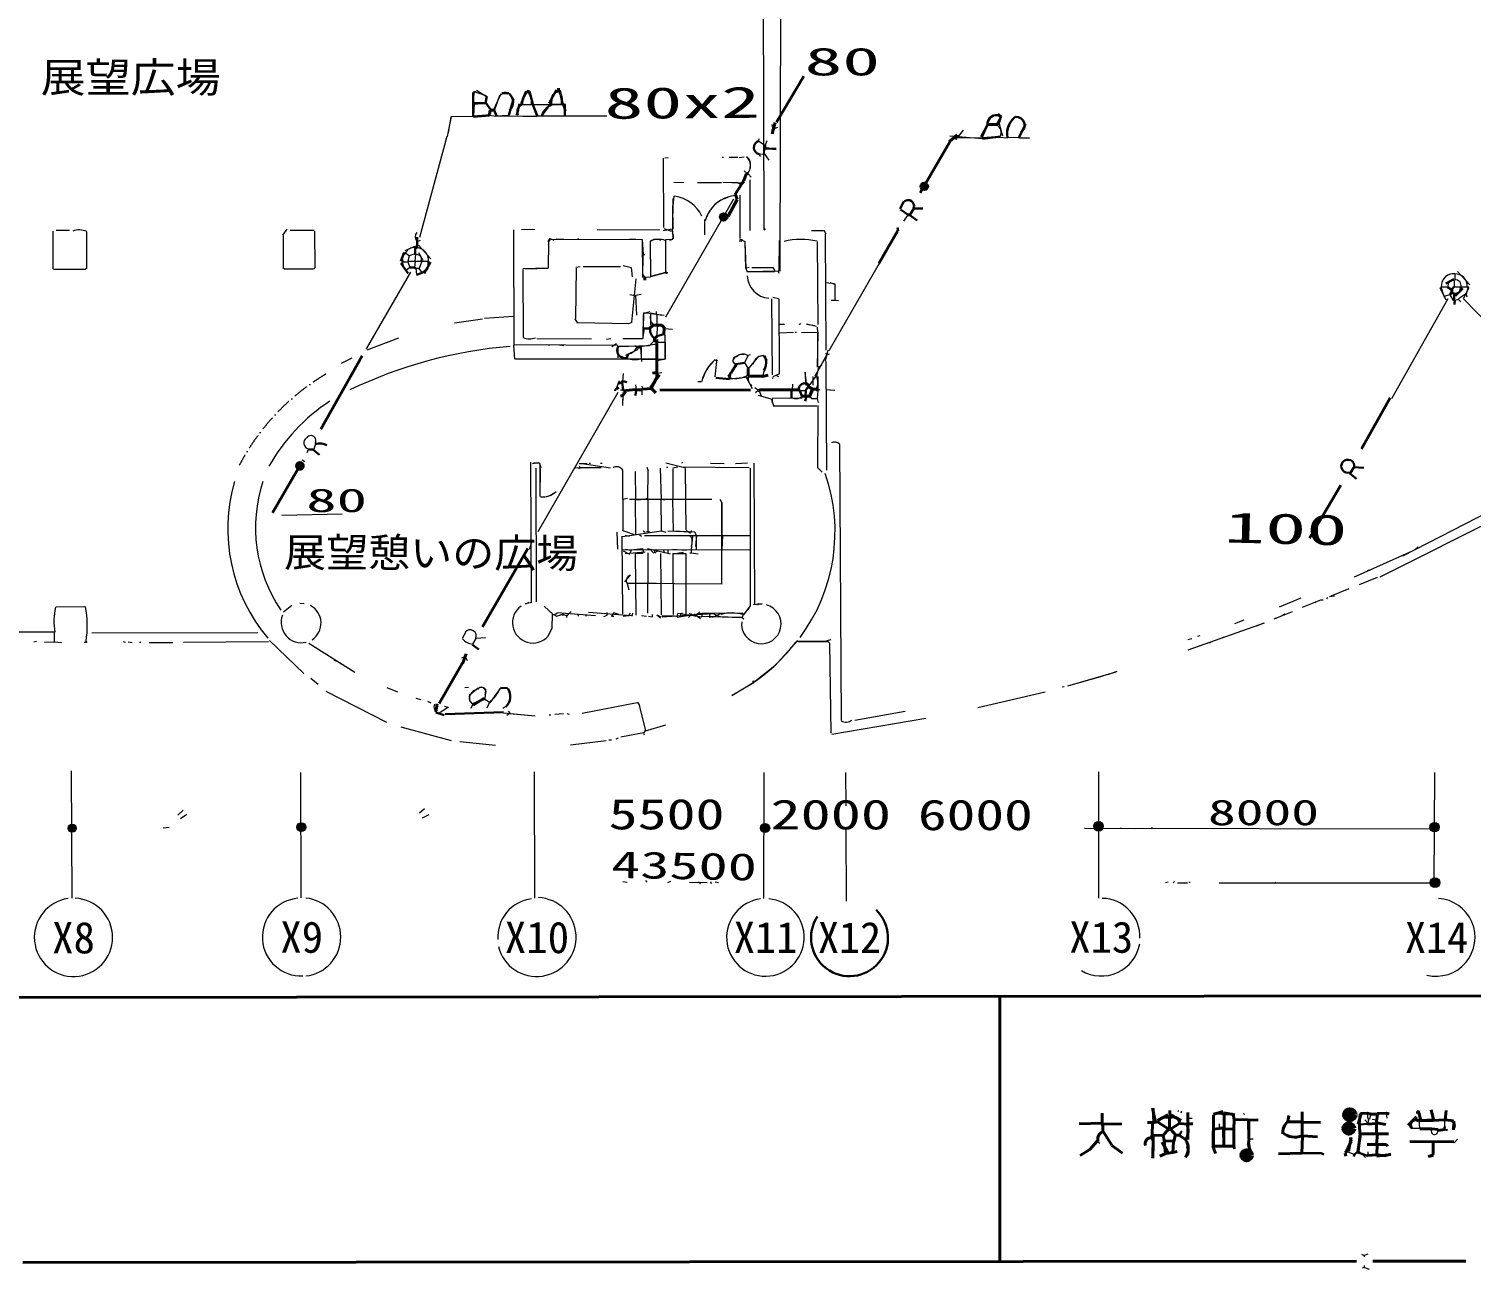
# Model space of a CAD drawing. Header units: millimetres. Extents: x -35814 to 127651, y -10134 to 104094.
# Drawn here: x 37519 to 71851, y -10106 to 19411 of the extents above; entities that cross this region are included whole.
import ezdxf
from ezdxf.enums import TextEntityAlignment as Align

# ---------------------------------------------------------------- set-up
doc = ezdxf.new("R2010")
doc.units = ezdxf.units.MM
doc.linetypes.add('CENTER', pattern=[549.948914, 358.484394, -95.73226, 0, -95.73226])
doc.linetypes.add('DASHED', pattern=[727.332686, 468.995115, -258.337571])
for name, color, linetype, lineweight in [('A_DASHED', 8, 'DASHED', 15), ('A_HATCH', 252, 'CONTINUOUS', 15), ('A_MED', 9, 'CONTINUOUS', 20), ('A_THIN', 8, 'CONTINUOUS', 15), ('AXIS', 1, 'CONTINUOUS', 15), ('AXIS_SYM', 1, 'CONTINUOUS', 20), ('AXIS_TEXT', 1, 'CONTINUOUS', 13), ('CHECK', 2, 'CONTINUOUS', 40), ('DIM', 3, 'CONTINUOUS', 15), ('DIM_TEXT', 3, 'CONTINUOUS', 13), ('FRAME', 8, 'CONTINUOUS', 80), ('FRAME_TEXT', 8, 'CONTINUOUS', 25), ('L_CENTER', 30, 'CENTER', 9), ('P_LEADER', 140, 'CONTINUOUS', 20), ('P_NOMARK', 6, 'CONTINUOUS', 35), ('P_R', 5, 'CONTINUOUS', 40), ('P_R_MARK', 5, 'CONTINUOUS', 25), ('P_SIZE', 140, 'CONTINUOUS', 13), ('SYM', 4, 'CONTINUOUS', 25), ('TEXT', 7, 'CONTINUOUS', 13), ('TEXT_SHAPE', 7, 'CONTINUOUS', 30)]:
    doc.layers.add(name, color=color, linetype=linetype, lineweight=lineweight)
doc.styles.add('JP', font='msgothic.ttc')

msp = doc.modelspace()

# ---------------------------------------------------------------- hatches: boundary and pattern name
at = {"layer": 'DIM'}
h = msp.add_hatch(color=7, dxfattribs=at)
h.dxf.hatch_style = 1
edge = h.paths.add_edge_path()
edge.add_arc((38550, 388), 97.3, 0, 360)
h = msp.add_hatch(color=7, dxfattribs=at)
h.dxf.hatch_style = 1
edge = h.paths.add_edge_path()
edge.add_arc((44005, 415), 104, 0, 360)
h = msp.add_hatch(color=7, dxfattribs=at)
h.dxf.hatch_style = 1
edge = h.paths.add_edge_path()
edge.add_arc((55044, 392), 109, 0, 360)
h = msp.add_hatch(color=7, dxfattribs=at)
h.dxf.hatch_style = 1
edge = h.paths.add_edge_path()
edge.add_arc((62981, 433), 113, 0, 360)
h = msp.add_hatch(color=7, dxfattribs=at)
h.dxf.hatch_style = 1
edge = h.paths.add_edge_path()
edge.add_arc((70980, 414), 110, 0, 360)
h = msp.add_hatch(color=7, dxfattribs=at)
h.dxf.hatch_style = 1
edge = h.paths.add_edge_path()
edge.add_arc((70989, -908), 117, 0, 360)
at = {"layer": 'FRAME'}
h = msp.add_hatch(color=7, dxfattribs=at)
h.dxf.hatch_style = 1
edge = h.paths.add_edge_path()
edge.add_arc((68965, -6430), 110, 0, 360)
h = msp.add_hatch(color=7, dxfattribs=at)
h.dxf.hatch_style = 1
edge = h.paths.add_edge_path()
edge.add_arc((68939, -6760), 103, 0, 360)
h = msp.add_hatch(color=7, dxfattribs=at)
h.dxf.hatch_style = 1
edge = h.paths.add_edge_path()
edge.add_arc((66507, -7395), 100, 0, 360)
at = {"layer": 'SYM'}
h = msp.add_hatch(color=7, dxfattribs=at)
h.dxf.hatch_style = 1
edge = h.paths.add_edge_path()
edge.add_arc((58834, 15661), 90, 0, 360)
h = msp.add_hatch(color=7, dxfattribs=at)
h.dxf.hatch_style = 1
edge = h.paths.add_edge_path()
edge.add_arc((54056, 14934), 90, 0, 360)
at = {"layer": 'TEXT_SHAPE'}
h = msp.add_hatch(color=7, dxfattribs=at)
h.dxf.hatch_style = 1
edge = h.paths.add_edge_path()
edge.add_arc((43970, 9011), 90, 0, 360)

# ---------------------------------------------------------------- linework, layer by layer
at = {"layer": 'A_DASHED', "lineweight": 15}
msp.add_line((69617, 6354), (66731, 5195), dxfattribs=at)
at = {"layer": 'A_HATCH', "lineweight": 15}
for p, q in [((52545, 8959), (52568, 8214)), ((52849, 8942), (52848, 8214)), ((51652, 8908), (51651, 8214)), ((51953, 8874), (51956, 8214)), ((52251, 8891), (52247, 8231)), ((51656, 8214), (51655, 7486)), ((51953, 8197), (51962, 7368)), ((52256, 8214), (52256, 7452)), ((52562, 8214), (52571, 7469)), ((52840, 8214), (52853, 7452)), ((51972, 5455), (51961, 6924)), ((52256, 5506), (52257, 6945)), ((53167, 5468), (53168, 6927))]:
    msp.add_line(p, q, dxfattribs=at)
at = {"layer": 'A_HATCH', "lineweight": 20}
for p, q in [((51631, 7334), (51646, 5489)), ((52579, 5467), (52565, 6923)), ((52865, 5475), (52858, 6928))]:
    msp.add_line(p, q, dxfattribs=at)
at = {"layer": 'A_MED', "lineweight": 20}
for p, q in [((48114, 17898), (48097, 17627)), ((48137, 17909), (48407, 17826)), ((48171, 17949), (48433, 17781)), ((48582, 17479), (48760, 17870)), ((48738, 17833), (48839, 17902)), ((48936, 17882), (49052, 17751)), ((48601, 17469), (48731, 17833)), ((49264, 17609), (50210, 17613)), ((50209, 17609), (49956, 17609)), ((47570, 17326), (47473, 16848)), ((48485, 17353), (48638, 17332)), ((48943, 17349), (48639, 17333)), ((48639, 17337), (49601, 17330)), ((48943, 17338), (49601, 17328)), ((47465, 16850), (46814, 14447)), ((59760, 17001), (59638, 16852)), ((60612, 17150), (60698, 16862)), ((60641, 16837), (60809, 16816)), ((60811, 16824), (61098, 16830)), ((61334, 16812), (60811, 16829)), ((61097, 16817), (61334, 16809)), ((54546, 16034), (54614, 15966)), ((54644, 15963), (54713, 15880)), ((54289, 15354), (52672, 12548)), ((52840, 15205), (52847, 14646)), ((52849, 15374), (52841, 14646)), ((53599, 14870), (53601, 14511)), ((53599, 14849), (53601, 14511)), ((52836, 14646), (52854, 14410)), ((56445, 14616), (56490, 14529)), ((49885, 14342), (49884, 13716)), ((52119, 14394), (52139, 14037)), ((52131, 13563), (52128, 14376)), ((52305, 14341), (52317, 13512)), ((52307, 14358), (52316, 13512)), ((52671, 14392), (52670, 13614)), ((52671, 14388), (52670, 13618)), ((52851, 14398), (52671, 14390)), ((55378, 14375), (55368, 13647)), ((56280, 14341), (56302, 12378)), ((50712, 13754), (51606, 13754)), ((52130, 14037), (52129, 13495)), ((57756, 13823), (56558, 11750)), ((46602, 13617), (45547, 11795)), ((49884, 13716), (49276, 13698)), ((49277, 13682), (49286, 12074)), ((52127, 13561), (52178, 13494)), ((52316, 13504), (52180, 13492)), ((52671, 13610), (52315, 13515)), ((52673, 13606), (52315, 13513)), ((56499, 13371), (56700, 13351)), ((56703, 13342), (56705, 12957)), ((55198, 12987), (55209, 11176)), ((55389, 11210), (55381, 12987)), ((56704, 12951), (56788, 12945)), ((71293, 12983), (69956, 10607)), ((71667, 12989), (73156, 11454)), ((52300, 12680), (52141, 12627)), ((52447, 12631), (52464, 12597)), ((52486, 12361), (52462, 12091)), ((52466, 12598), (52466, 12361)), ((52637, 12144), (52671, 12110)), ((52652, 12281), (52838, 12264)), ((52668, 11566), (52668, 12107)), ((55391, 12180), (55724, 12192)), ((49059, 11878), (49083, 11548)), ((51421, 11869), (51403, 11836)), ((51416, 11885), (51433, 11868)), ((51537, 11866), (51536, 11583)), ((51537, 11861), (51942, 11871)), ((51538, 11851), (52296, 11878)), ((52015, 11781), (51725, 11638)), ((51943, 11872), (51994, 11838)), ((52108, 11498), (52087, 11837)), ((52094, 11836), (52094, 11549)), ((52409, 11995), (52296, 11876)), ((52465, 11955), (52668, 11955)), ((52668, 11955), (52667, 11549)), ((56511, 8906), (56499, 11497)), ((51570, 11036), (51477, 10786)), ((51663, 11211), (51651, 11024)), ((52583, 11222), (52465, 11206)), ((55390, 11200), (55229, 11128)), ((49640, 7448), (51543, 10766)), ((51540, 10957), (51516, 10872)), ((51654, 10760), (51653, 10449)), ((51654, 10686), (51653, 10449)), ((51962, 10940), (51978, 10821)), ((52110, 10821), (52110, 10702)), ((52111, 10906), (52129, 10838)), ((56279, 10431), (55266, 10430)), ((49663, 9090), (49706, 8972)), ((49691, 8959), (49682, 8282)), ((50525, 8966), (51145, 8970)), ((50622, 9067), (50808, 9067)), ((53167, 7486), (53148, 8942)), ((56290, 8970), (56399, 8860)), ((51769, 8231), (51652, 8210)), ((54015, 6216), (54013, 8129)), ((49501, 7246), (49430, 7020)), ((51514, 7436), (51527, 7029)), ((53401, 7351), (53400, 7012)), ((54033, 7349), (54014, 7012)), ((51665, 6989), (51819, 6906)), ((52139, 6928), (51953, 6928)), ((53241, 5513), (53271, 5456)), ((53488, 5539), (53372, 5423)), ((49993, 5472), (50044, 5472)), ((50314, 5455), (50348, 5455)), ((53304, 5490), (53219, 5405)), ((53353, 5455), (53404, 5455)), ((53876, 5455), (53910, 5455)), ((54520, 5471), (54502, 5404)), ((38881, 4828), (38898, 4811)), ((43223, 4827), (41197, 4811)), ((56607, 4874), (56458, 4830)), ((56546, 4831), (56580, 4797))]:
    msp.add_line(p, q, dxfattribs=at)
for centre, radius, start, end in [((60570, 17126), 238, 84.7686, 147.4507), ((60993, 17073), 249, 18.2761, 85.1662), ((60470, 16947), 193, 329.4427, 64.8122), ((54406, 16156), 293, 321.8351, 46.2527), ((52782, 14473), 84.3, 263.1649, 56.7189), ((52512, 13898), 503, 72.1546, 112.4195), ((51745, 11941), 269, 279.2052, 337.0086), ((51935, 11980), 442, 245.7353, 290.1461), ((49751, 8707), 436, 262.9486, 311.1087), ((53077, 7208), 235, 332.0585, 38.8262)]:
    msp.add_arc(centre, radius, start, end, dxfattribs=at)
at = {"layer": 'A_THIN', "lineweight": 15}
for p, q in [((55399, 13647), (55424, 23719)), ((54985, 23308), (55015, 14663)), ((47563, 17318), (47498, 16934)), ((48099, 17328), (47575, 17320)), ((48099, 17328), (47592, 17320)), ((49601, 17338), (51273, 17339)), ((59443, 16863), (60218, 16799)), ((59646, 16828), (60220, 16816)), ((52636, 14680), (52626, 16334)), ((52740, 16340), (52656, 16336)), ((54678, 15814), (54681, 14612)), ((53112, 15748), (52875, 15757)), ((53432, 15753), (54006, 15758)), ((54040, 15764), (54463, 15743)), ((54040, 15763), (54360, 15751)), ((54362, 15766), (54461, 15712)), ((54445, 15454), (54443, 14426)), ((52872, 15427), (52844, 15204)), ((38100, 13701), (38100, 14598)), ((38490, 14615), (38169, 14615)), ((38895, 14581), (38894, 13717)), ((43658, 14641), (43560, 14503)), ((43571, 14495), (43570, 13734)), ((44309, 14611), (43740, 14615)), ((44332, 13734), (44327, 14597)), ((49075, 11879), (49061, 14630)), ((49565, 14632), (49244, 14629)), ((51050, 14634), (52536, 14630)), ((52840, 14643), (52621, 14607)), ((52631, 14663), (52817, 14595)), ((56149, 14612), (56436, 14612)), ((56500, 11764), (56482, 14527)), ((49929, 14414), (49881, 14345)), ((49885, 14342), (49884, 13716)), ((50020, 14375), (49936, 14410)), ((49936, 14398), (52097, 14406)), ((50071, 14412), (50257, 14403)), ((50577, 14410), (50611, 14410)), ((51827, 14413), (52115, 14396)), ((54426, 14367), (54494, 14367)), ((54437, 14414), (54565, 14348)), ((54494, 14409), (54494, 14375)), ((54497, 14382), (54566, 14351)), ((54561, 14341), (54583, 13715)), ((54562, 14341), (54580, 13714)), ((50642, 13747), (50540, 13733)), ((51669, 13782), (51854, 13733)), ((52130, 14037), (52181, 14037)), ((55230, 13738), (55279, 13653)), ((38860, 13683), (38106, 13686)), ((38897, 13715), (38863, 13681)), ((43567, 13731), (43601, 13697)), ((43604, 13700), (44296, 13700)), ((44299, 13697), (44333, 13731)), ((49344, 13703), (49884, 13715)), ((50544, 13716), (50532, 12514)), ((51853, 13732), (51877, 13512)), ((51871, 12429), (51973, 13460)), ((54588, 13713), (54616, 13626)), ((54663, 13728), (54595, 13712)), ((55270, 13630), (54611, 13630)), ((55354, 13646), (54628, 13626)), ((54730, 13731), (55219, 13731)), ((54730, 13731), (55236, 13731)), ((55358, 13648), (55375, 13597)), ((51825, 13091), (51960, 13069)), ((51960, 13072), (51985, 12598)), ((52098, 13088), (51961, 13066)), ((56586, 13375), (56708, 13338)), ((56704, 13325), (56704, 12953)), ((55228, 13026), (55366, 12992)), ((56620, 12953), (56704, 12953)), ((48314, 12504), (47653, 12405)), ((49055, 12565), (48364, 12514)), ((50519, 12510), (50581, 12406)), ((50592, 12422), (51791, 12397)), ((51871, 12426), (51791, 12394)), ((52142, 12045), (52147, 12615)), ((52146, 12632), (52145, 12277)), ((52643, 12593), (52151, 12649)), ((52314, 12636), (52314, 12361)), ((52585, 12590), (52315, 12642)), ((52449, 12683), (52449, 12632)), ((55505, 12378), (55391, 12378)), ((46317, 12048), (45568, 11766)), ((49612, 12044), (50913, 12031)), ((51369, 12033), (51267, 12019)), ((52128, 12034), (51655, 12032)), ((52111, 12032), (51655, 12033)), ((52168, 12274), (52129, 12037)), ((51537, 11872), (49072, 11891)), ((49848, 11900), (49915, 11884)), ((50153, 11891), (50255, 11877)), ((51507, 11913), (51398, 11843)), ((52458, 11910), (52075, 11846)), ((45209, 11576), (44952, 11449)), ((52465, 11550), (49105, 11551)), ((52110, 11549), (52465, 11549)), ((52661, 11540), (52465, 11551)), ((52671, 11552), (52475, 11507)), ((51514, 10876), (51448, 10807)), ((51603, 10821), (51671, 10821)), ((56296, 10448), (56294, 8975)), ((56815, 9517), (56854, 2949)), ((49480, 5777), (49470, 9095)), ((49505, 9068), (49660, 9088)), ((49541, 9088), (49678, 9076)), ((49583, 8958), (49591, 5777)), ((49683, 9061), (49685, 8282)), ((50640, 8957), (50606, 8940)), ((50620, 9009), (50641, 8960)), ((51145, 8970), (50639, 8966)), ((50691, 9071), (51362, 8960)), ((50858, 9078), (50892, 9078)), ((51129, 9078), (51162, 9078)), ((52228, 8977), (52260, 8892)), ((53160, 8958), (52682, 9076)), ((52698, 8976), (52732, 8976)), ((52967, 8982), (52847, 8958)), ((53053, 8990), (54668, 8972)), ((53088, 9092), (53055, 9075)), ((53745, 9076), (54066, 9067)), ((54336, 9067), (54624, 9082)), ((54685, 8959), (54690, 5675)), ((54774, 9077), (54789, 5709)), ((70222, 6870), (74708, 9171)), ((74319, 8695), (69679, 6366)), ((53778, 8212), (51820, 8214)), ((51955, 8200), (52326, 8230)), ((52208, 8231), (52242, 8231)), ((52563, 8217), (52647, 8199)), ((53967, 8216), (54018, 8131)), ((53967, 8216), (54018, 8131)), ((54014, 8129), (54014, 7351)), ((51953, 7364), (51651, 7476)), ((51652, 7333), (52579, 7465)), ((51717, 7365), (51820, 7337)), ((52055, 7367), (52106, 7335)), ((52138, 7468), (52188, 7432)), ((54676, 7344), (52173, 7346)), ((52224, 7452), (52258, 7452)), ((52258, 7452), (52292, 7452)), ((52577, 7464), (52678, 7429)), ((53288, 7435), (52731, 7454)), ((53372, 7432), (52849, 7455)), ((53166, 7480), (53270, 7412)), ((53318, 7334), (53285, 7012)), ((53288, 7469), (53288, 7435)), ((53375, 7431), (53404, 7350)), ((53409, 7350), (53389, 7095)), ((54571, 7345), (53575, 7347)), ((53911, 7361), (54013, 7347)), ((54014, 7351), (54026, 7114)), ((51641, 7022), (54671, 7009)), ((51717, 6928), (52190, 6963)), ((51720, 7028), (51854, 7008)), ((51857, 6993), (51823, 6931)), ((52136, 7039), (51848, 7008)), ((52138, 7030), (51851, 7007)), ((52141, 6953), (52041, 6931)), ((52139, 7012), (52139, 6961)), ((52729, 6923), (52242, 7037)), ((52330, 7000), (52397, 6933)), ((52409, 7012), (52409, 6945)), ((52489, 7000), (52421, 6933)), ((52625, 7011), (52641, 6944)), ((52730, 7012), (52730, 6928)), ((52731, 6931), (52782, 6915)), ((52848, 6928), (53161, 6927)), ((52850, 7029), (53169, 7005)), ((53103, 6947), (52952, 6928)), ((53253, 6944), (53287, 6944)), ((53287, 7012), (53287, 6944)), ((53287, 6941), (53454, 6914)), ((69072, 6367), (70457, 6991)), ((70593, 7075), (70527, 7023)), ((69475, 6542), (69373, 6511)), ((51833, 6421), (51697, 6252)), ((51750, 6221), (54025, 6205)), ((51759, 6215), (51799, 6064)), ((52459, 6215), (51767, 6216)), ((67796, 5863), (67277, 5650)), ((68428, 5877), (68410, 5843)), ((68598, 5913), (68480, 5897)), ((38159, 5658), (38851, 5661)), ((43580, 5538), (43782, 5692)), ((43967, 5747), (44069, 5734)), ((49491, 5762), (49336, 5725)), ((49421, 5757), (49337, 5722)), ((49784, 5670), (49996, 5475)), ((50043, 5473), (50093, 5514)), ((51007, 5442), (50099, 5517)), ((50429, 5543), (50343, 5461)), ((51868, 5438), (50838, 5522)), ((51278, 5523), (51273, 5455)), ((51436, 5510), (51405, 5441)), ((51565, 5477), (51447, 5511)), ((51830, 5508), (51795, 5441)), ((51888, 5505), (51871, 5437)), ((52958, 5501), (52944, 5422)), ((52949, 5414), (53538, 5502)), ((52966, 5506), (53538, 5416)), ((53067, 5504), (53034, 5486)), ((53469, 5509), (53402, 5457)), ((54517, 5507), (53539, 5501)), ((53794, 5414), (53992, 5495)), ((53989, 5407), (53795, 5496)), ((54662, 5615), (54519, 5470)), ((54686, 5678), (54531, 5466)), ((54974, 5729), (54772, 5702)), ((54870, 5739), (54887, 5723)), ((54873, 5725), (54873, 5692)), ((54890, 5725), (54974, 5725)), ((68160, 5772), (68127, 5754)), ((68261, 5825), (68328, 5825)), ((49877, 4963), (49981, 5165)), ((49973, 5168), (49986, 5473)), ((50041, 5469), (50075, 5436)), ((50080, 5431), (50182, 5463)), ((50179, 5472), (50213, 5472)), ((50213, 5478), (50247, 5478)), ((50213, 5467), (50247, 5467)), ((50246, 5471), (50314, 5453)), ((50314, 5455), (50314, 5404)), ((50582, 5471), (50599, 5437)), ((50767, 5471), (50785, 5437)), ((51273, 5451), (51194, 5417)), ((51378, 5438), (51412, 5438)), ((51412, 5433), (51445, 5433)), ((51799, 5442), (51665, 5423)), ((52103, 5448), (52221, 5431)), ((52272, 5436), (52356, 5418)), ((52354, 5435), (52371, 5418)), ((52357, 5472), (52357, 5438)), ((52469, 5464), (52555, 5398)), ((52471, 5462), (52565, 5420)), ((52891, 5436), (52586, 5435)), ((53792, 5492), (52593, 5409)), ((52776, 5435), (52793, 5418)), ((53032, 5489), (53032, 5438)), ((53319, 5466), (53353, 5466)), ((53319, 5455), (53353, 5455)), ((53358, 5486), (53505, 5378)), ((53539, 5489), (53539, 5421)), ((53539, 5432), (54501, 5403)), ((54484, 5404), (53539, 5423)), ((53724, 5489), (53724, 5404)), ((53793, 5417), (53725, 5401)), ((54501, 5404), (54535, 5370)), ((66925, 5270), (65103, 4623)), ((66442, 5339), (66216, 5254)), ((67180, 5385), (67214, 5385)), ((67417, 5484), (67299, 5418)), ((38124, 5053), (33351, 5061)), ((37702, 4833), (37634, 4815)), ((37888, 4818), (38124, 4820)), ((38125, 5051), (38124, 4831)), ((38124, 4824), (38293, 4810)), ((38833, 4814), (38884, 4814)), ((39019, 5034), (42970, 5049)), ((39763, 4832), (39812, 4812)), ((39879, 4824), (39981, 4810)), ((40150, 4814), (40184, 4814)), ((40386, 4804), (40944, 4811)), ((43244, 4856), (44068, 4070)), ((55824, 4854), (55276, 4253)), ((56459, 4828), (55783, 4829)), ((55834, 4831), (56543, 4827)), ((65204, 4895), (65103, 4874)), ((65389, 4965), (65338, 4949)), ((65948, 4926), (65914, 4908)), ((44186, 4789), (45281, 4102)), ((56581, 4794), (56611, 2650)), ((65389, 4727), (65340, 4706)), ((65609, 4804), (65643, 4804)), ((44775, 4389), (44875, 4352)), ((44927, 4305), (44961, 4305)), ((55277, 4252), (54778, 3852)), ((44231, 3961), (44406, 3818)), ((54776, 3851), (54255, 3543)), ((54775, 3854), (54256, 3542)), ((62250, 3773), (63399, 4109)), ((62469, 3842), (63092, 4015)), ((63414, 4116), (63192, 4038)), ((44592, 3651), (46029, 2913)), ((46037, 3737), (46296, 3632)), ((60107, 3257), (61714, 3634)), ((62114, 3754), (62164, 3759)), ((50688, 3129), (52001, 3378)), ((52005, 3387), (52054, 3308)), ((52050, 3305), (52194, 2715)), ((58382, 3163), (57182, 2950)), ((46374, 2802), (47572, 2478)), ((52677, 2842), (52190, 2695)), ((56629, 2627), (58872, 3009)), ((47776, 2449), (48625, 2363)), ((51258, 2464), (50410, 2361)), ((51543, 2528), (51493, 2508)), ((52149, 2657), (51612, 2553)), ((52149, 2644), (52166, 2610)), ((52186, 2712), (52150, 2646)), ((41190, 821), (41062, 695)), ((41281, 711), (41129, 609)), ((40855, 404), (40720, 392)), ((64001, 383), (63849, 372)), ((64236, 407), (64269, 389)), ((64641, -899), (64574, -915)), ((64792, -878), (64759, -912)), ((67205, -908), (67155, -925))]:
    msp.add_line(p, q, dxfattribs=at)
for centre, radius, start, end in [((54509, 16194), 191, 334.0195, 61.462), ((52772, 14586), 851, 25.6582, 81.9383), ((54420, 14607), 840, 96.278, 163.541), ((54328, 14705), 710, 103.9638, 160.8624), ((38715, 14183), 442, 65.7353, 110.1461), ((52459, 14183), 220, 62.2067, 131.9451), ((55893, 12706), 1694, 76.7499, 103.5719), ((55181, 13559), 562, 183.0132, 265.1985), ((52544, 12542), 237, 158.5001, 227.9865), ((49439, 12374), 342, 243.8501, 293.7125), ((49889, 931), 10961, 94.7991, 115.5822), ((47114, 6828), 4446, 123.1594, 150.7564), ((56700, 9416), 160, 40.3711, 119.1608), ((51518, 8826), 163, 31.6229, 124.3707), ((46289, 7516), 4035, 163.8367, 220.162), ((46397, 7539), 3483, 161.5934, 214.2293), ((52496, 7442), 4214, 323.3139, 19.1957), ((49742, 8756), 485, 264.7054, 312.3284), ((51869, 6278), 130, 103.5714, 211.0216), ((39679, 5312), 1564, 167.7199, 189.5455), ((36532, 5206), 2377, 350.9465, 11.0925), ((44002, 5268), 472, 303.5218, 61.9401), ((49514, 5279), 484, 125.1855, 318.9638), ((54255, 4527), 983, 74.477, 105.1739), ((54955, 5247), 470, 173.2671, 75.3571), ((44002, 5282), 479, 158.4353, 283.8538), ((52372, 7384), 4264, 304.2493, 323.0954), ((56970, 3138), 227, 240.2331, 307.4783)]:
    msp.add_arc(centre, radius, start, end, dxfattribs=at)
at = {"layer": 'AXIS', "lineweight": 20}
for p, q in [((38547, -1276), (38537, 1750)), ((49567, -1277), (49555, 1731)), ((62991, -1275), (62986, 1729)), ((55016, -1282), (55023, 1714))]:
    msp.add_line(p, q, dxfattribs=at)
at = {"layer": 'AXIS', "lineweight": 15}
for p, q in [((43998, -1272), (43992, 1715)), ((70970, -913), (70984, 1711)), ((56978, -1351), (56974, 393))]:
    msp.add_line(p, q, dxfattribs=at)
at = {"layer": 'AXIS_SYM', "lineweight": 20}
for centre, radius, start, end in [((38581, -2210), 932, 97.8489, 87.3581), ((44002, -2203), 926, 94.7638, 272.3935), ((44011, -2201), 933, 276.1452, 83.9228), ((49606, -2207), 926, 97.76, 183.4852), ((49606, -2202), 939, 194.0606, 87.4204), ((55051, -2212), 923, 97.2832, 84.8478), ((71015, -2208), 928, 256.4122, 86.435), ((63047, -2201), 929, 239.4008, 349.7412)]:
    msp.add_arc(centre, radius, start, end, dxfattribs=at)
at = {"layer": 'AXIS_SYM', "lineweight": 15}
msp.add_arc((63056, -2192), 910, 357.4932, 89.1529, dxfattribs=at)
at = {"layer": 'AXIS_SYM', "lineweight": 30}
msp.add_arc((57054, -2218), 916, 146.4028, 46.5071, dxfattribs=at)
at = {"layer": 'CHECK', "lineweight": 40}
msp.add_line((58199, 14597), (57754, 13824), dxfattribs=at)
at = {"layer": 'CHECK', "lineweight": 30}
msp.add_line((54769, 3897), (54769, 3863), dxfattribs=at)
at = {"layer": 'DIM', "lineweight": 15}
for p, q in [((51324, 2493), (51391, 2493)), ((56960, 1713), (56965, 918)), ((56961, 1713), (56964, 918)), ((62650, 388), (70973, 375)), ((63494, 392), (63528, 392)), ((51657, -879), (51758, -896)), ((52198, -859), (52232, -893)), ((52789, -877), (52721, -909)), ((53667, -911), (53245, -902)), ((53455, -886), (53508, -934)), ((53748, -877), (53764, -928)), ((53853, -890), (53937, -908)), ((64860, -910), (65096, -917)), ((64877, -912), (65096, -912)), ((65130, -895), (65164, -895)), ((65856, -912), (70984, -916))]:
    msp.add_line(p, q, dxfattribs=at)
at = {"layer": 'DIM'}
for centre, radius in [((38550, 388), 97.3), ((44005, 415), 104), ((55044, 392), 109), ((62981, 433), 113), ((70980, 414), 110), ((70989, -908), 117)]:
    msp.add_circle(centre, radius, dxfattribs=at)
at = {"layer": 'FRAME', "lineweight": 40}
for p, q in [((90805, -3588), (-8245, -3682)), ((60633, -3640), (60633, -9929)), ((71438, -7079), (70391, -7068)), ((69121, -9919), (37378, -9950)), ((71725, -9918), (69510, -9917))]:
    msp.add_line(p, q, dxfattribs=at)
at = {"layer": 'FRAME', "lineweight": 20}
msp.add_line((71525, -7010), (71443, -7096), dxfattribs=at)
at = {"layer": 'FRAME'}
for centre, radius in [((68965, -6430), 110), ((68939, -6760), 103), ((66507, -7395), 100)]:
    msp.add_circle(centre, radius, dxfattribs=at)
at = {"layer": 'FRAME_TEXT', "lineweight": 40}
for p, q in [((63064, -6396), (63064, -6650)), ((64266, -6277), (64336, -6606)), ((64278, -6276), (64298, -6616)), ((64642, -6432), (64383, -6571)), ((64668, -6497), (64668, -6785)), ((64675, -6328), (64689, -6497)), ((64707, -6441), (64950, -6572)), ((65107, -6379), (65107, -6514)), ((65107, -6514), (65107, -6650)), ((65713, -7175), (65715, -6430)), ((65716, -6430), (65714, -6768)), ((65951, -6355), (65718, -6421)), ((65967, -7171), (65968, -6417)), ((65968, -6412), (66171, -6415)), ((65968, -6413), (65968, -6752)), ((65973, -6387), (66229, -6431)), ((66185, -6416), (66211, -6547)), ((67508, -6448), (67487, -6599)), ((67825, -6363), (67825, -6600)), ((69229, -6393), (69162, -6659)), ((69211, -6413), (69187, -6667)), ((69378, -6394), (69215, -6403)), ((69379, -6393), (69447, -6409)), ((69446, -6414), (69615, -6414)), ((69618, -6414), (69606, -6550)), ((69834, -6394), (69614, -6402)), ((69835, -6395), (69902, -6413)), ((70549, -6478), (70350, -6677)), ((70607, -6328), (70590, -6379)), ((70602, -6378), (70648, -6548)), ((70901, -6315), (70954, -6548)), ((71256, -6330), (71232, -6549)), ((63064, -6633), (62523, -6650)), ((63061, -6652), (63078, -6669)), ((63537, -6645), (63081, -6655)), ((63081, -6666), (63081, -6836)), ((63088, -6831), (63297, -7159)), ((64145, -6616), (64280, -6616)), ((64269, -6616), (64260, -6920)), ((64397, -6596), (64297, -6617)), ((64649, -6784), (64507, -6930)), ((64668, -6785), (64701, -6785)), ((64705, -6782), (64812, -6913)), ((64921, -6636), (65089, -6654)), ((65107, -6650), (65106, -7022)), ((65107, -6650), (65225, -6650)), ((65714, -6768), (65714, -7175)), ((65850, -6760), (65715, -6772)), ((65850, -6752), (65951, -6752)), ((65955, -6751), (65964, -7174)), ((65967, -6764), (66187, -6771)), ((66207, -6549), (66198, -6769)), ((66201, -6768), (66205, -7175)), ((66204, -6547), (66542, -6552)), ((66204, -6769), (66204, -7175)), ((66209, -6548), (66542, -6549)), ((66542, -6564), (66777, -6549)), ((66550, -6565), (66562, -7005)), ((66559, -6565), (66558, -7006)), ((67335, -6853), (67369, -6853)), ((67487, -6599), (67825, -6600)), ((68264, -6615), (67825, -6604)), ((67825, -6616), (67825, -6938)), ((69190, -6668), (69198, -6888)), ((69395, -6617), (69395, -6651)), ((69598, -6642), (69395, -6654)), ((69597, -6622), (69817, -6667)), ((69598, -6634), (69597, -6871)), ((69598, -6549), (69598, -6617)), ((70643, -6547), (70610, -6564)), ((70627, -6765), (70914, -6771)), ((70627, -6769), (70914, -6769)), ((70628, -6566), (70948, -6566)), ((70645, -6565), (70948, -6553)), ((70915, -6763), (71069, -6784)), ((70949, -6566), (71219, -6556)), ((71218, -6782), (71066, -6804)), ((71235, -6555), (71433, -6575)), ((71439, -6583), (71432, -6787)), ((62949, -7061), (62776, -7259)), ((63296, -7163), (63550, -7348)), ((64258, -6919), (64242, -6970)), ((64263, -6918), (64516, -6928)), ((64283, -6946), (64275, -7462)), ((64496, -7087), (64627, -7333)), ((64520, -6937), (64548, -7056)), ((64544, -7057), (64576, -7361)), ((64549, -7054), (64769, -7062)), ((64765, -7073), (64747, -7327)), ((64809, -6922), (64777, -7075)), ((64803, -6921), (64904, -6921)), ((64904, -6920), (65054, -7024)), ((65700, -7180), (65765, -7350)), ((65714, -7175), (65950, -7175)), ((65950, -7175), (66204, -7175)), ((66200, -7176), (66216, -7243)), ((67836, -6938), (67820, -7344)), ((67842, -6933), (68196, -6957)), ((68991, -7057), (68894, -7289)), ((68991, -6976), (68932, -7299)), ((68975, -6972), (68992, -7056)), ((69216, -6888), (69155, -7310)), ((69212, -6888), (69161, -7311)), ((69598, -6878), (69209, -6891)), ((69607, -6888), (69209, -6887)), ((69378, -7141), (69597, -7141)), ((69600, -6868), (69617, -6885)), ((69619, -6888), (69601, -7142)), ((69616, -7142), (69608, -7379)), ((69614, -6888), (69884, -6888)), ((69614, -7141), (69833, -7141)), ((69833, -7141), (69867, -7175)), ((70948, -7074), (70947, -7377)), ((62777, -7260), (62542, -7398)), ((64580, -7356), (64443, -7419)), ((64752, -7330), (64582, -7357)), ((64853, -7309), (64752, -7330)), ((67267, -7358), (67824, -7342)), ((68901, -7290), (68850, -7341)), ((68851, -7345), (68867, -7413)), ((69597, -7389), (69394, -7398)), ((69937, -7379), (69605, -7419)), ((70931, -7396), (70828, -7426)), ((70944, -7398), (70828, -7425))]:
    msp.add_line(p, q, dxfattribs=at)
at = {"layer": 'FRAME_TEXT', "lineweight": 15}
for p, q in [((64886, -6327), (64868, -6361)), ((64957, -6346), (64937, -6395)), ((65107, -6514), (65208, -6514)), ((66423, -6398), (66456, -6416)), ((69098, -6509), (68997, -6577)), ((69372, -6398), (69394, -6535)), ((69452, -6415), (69428, -6535)), ((65850, -6650), (65850, -6752)), ((69041, -6855), (68974, -6889)), ((69414, -6532), (69393, -6616)), ((69496, -6539), (69597, -6552)), ((70425, -6752), (70627, -6752)), ((71218, -6549), (71218, -6719)), ((71218, -6719), (71252, -6719)), ((66558, -7006), (66660, -7006)), ((66387, -7327), (66387, -7479)), ((69175, -7294), (69333, -7452)), ((69394, -7311), (69394, -7395)), ((70940, -7359), (70928, -7395)), ((70957, -7369), (70936, -7399)), ((69241, -9746), (69308, -9780)), ((69391, -9747), (69307, -9783)), ((69307, -9782), (69307, -9816)), ((69306, -10066), (69255, -10082)), ((69307, -10019), (69307, -10070)), ((69309, -10064), (69424, -10106))]:
    msp.add_line(p, q, dxfattribs=at)
at = {"layer": 'FRAME_TEXT', "lineweight": 20}
for p, q in [((69830, -6397), (69846, -6516)), ((69323, -6554), (69390, -6621)), ((70607, -6566), (70620, -6753)), ((62961, -7074), (63010, -7110)), ((68900, -7304), (69072, -7381))]:
    msp.add_line(p, q, dxfattribs=at)
at = {"layer": 'FRAME_TEXT', "lineweight": 30}
for p, q in [((70543, -6380), (70594, -6380)), ((64393, -6606), (64657, -6775)), ((64918, -6629), (64694, -6774)), ((64960, -6822), (64904, -6920)), ((69395, -6646), (69192, -6663)), ((71218, -6719), (71218, -6786)), ((71219, -6784), (71286, -6802)), ((67824, -7345), (68280, -7348)), ((68280, -7343), (68347, -7379)), ((69075, -7379), (69055, -7428)), ((69155, -7307), (69072, -7377)), ((69152, -7326), (69388, -7412)), ((70958, -7259), (70944, -7361))]:
    msp.add_line(p, q, dxfattribs=at)
for centre, radius, start, end in [((64594, -6721), 228, 71.6403, 148.1248), ((64754, -6650), 158, 5.9187, 114.348), ((63322, -7228), 967, 346.0224, 15.5419)]:
    msp.add_arc(centre, radius, start, end, dxfattribs=at)
at = {"layer": 'FRAME_TEXT', "lineweight": 40}
for centre, radius, start, end in [((65854, -6677), 285, 66.5759, 118.3591), ((63159, -7016), 199, 113.3736, 196.0012), ((64704, -6814), 410, 329.3807, 23.1071), ((67654, -6524), 442, 229.1201, 292.454), ((67713, -6855), 344, 131.4276, 179.7132), ((70528, -6675), 121, 53.0038, 216.6175), ((71316, -6679), 136, 314.3111, 64.278), ((64224, -7115), 132, 81.519, 200.3986), ((64901, -7278), 215, 312.4029, 26.887), ((64755, -7231), 362, 325.0504, 34.7644), ((66351, -7229), 216, 289.7175, 26.9986), ((66980, -7099), 426, 167.5063, 216.4641), ((69755, -6920), 482, 250.9644, 292.1011)]:
    msp.add_arc(centre, radius, start, end, dxfattribs=at)
at = {"layer": 'FRAME_TEXT', "lineweight": 20}
msp.add_arc((70980, -6827), 77.3, 138.8694, 15.3679, dxfattribs=at)
at = {"layer": 'L_CENTER', "lineweight": 15}
msp.add_arc((47369, 6492), 5463, 120.5784, 152.3941, dxfattribs=at)
at = {"layer": 'P_LEADER', "lineweight": 20}
msp.add_line((44978, 7860), (43543, 7832), dxfattribs=at)
at = {"layer": 'P_NOMARK', "lineweight": 40}
for p, q in [((55317, 17190), (55968, 18281)), ((52340, 10849), (52442, 10747)), ((52540, 10823), (54693, 10809))]:
    msp.add_line(p, q, dxfattribs=at)
at = {"layer": 'P_NOMARK', "lineweight": 30}
msp.add_line((48821, 3147), (47427, 3098), dxfattribs=at)
at = {"layer": 'P_R', "lineweight": 40}
for p, q in [((59613, 16885), (59433, 16733)), ((59441, 16725), (58738, 15506)), ((44472, 9885), (45451, 11631)), ((69920, 10628), (69240, 9415)), ((43981, 9027), (43318, 7891)), ((68745, 8555), (68004, 7291)), ((49397, 7041), (48315, 5179)), ((47833, 4307), (47285, 3352))]:
    msp.add_line(p, q, dxfattribs=at)
at = {"layer": 'P_R_MARK', "lineweight": 30}
for p, q in [((58348, 15312), (58263, 15126)), ((58269, 15108), (58448, 14988)), ((58597, 15136), (58800, 15136)), ((58490, 14976), (58665, 14849)), ((44173, 9400), (44291, 9400)), ((44284, 9389), (44439, 9276)), ((69056, 8974), (68969, 8840)), ((69058, 8977), (69294, 8962)), ((68965, 8828), (69123, 8700)), ((48077, 4751), (48233, 4637))]:
    msp.add_line(p, q, dxfattribs=at)
at = {"layer": 'P_R_MARK', "lineweight": 40}
for p, q in [((58591, 15140), (58491, 14987)), ((58445, 14984), (58496, 14984)), ((47925, 4538), (47840, 4303))]:
    msp.add_line(p, q, dxfattribs=at)
at = {"layer": 'P_R_MARK', "lineweight": 15}
for p, q in [((58438, 14988), (58341, 14833)), ((44170, 9402), (44135, 9317)), ((44025, 9154), (44091, 9117)), ((47900, 4470), (47816, 4436))]:
    msp.add_line(p, q, dxfattribs=at)
at = {"layer": 'P_R_MARK', "lineweight": 20}
for p, q in [((44341, 9536), (44302, 9397)), ((47911, 5049), (47836, 4901)), ((48162, 4901), (48078, 4766)), ((48389, 4919), (48169, 4900)), ((47919, 4541), (47903, 4473)), ((47905, 4477), (47956, 4376))]:
    msp.add_line(p, q, dxfattribs=at)
at = {"layer": 'P_R_MARK', "lineweight": 30}
for centre, radius, start, end in [((58446, 15194), 143, 339.0651, 127.3385), ((44457, 9204), 339, 62.5181, 109.1685), ((68915, 9003), 156, 348.3848, 289.519)]:
    msp.add_arc(centre, radius, start, end, dxfattribs=at)
at = {"layer": 'P_R_MARK', "lineweight": 20}
for centre, radius, start, end in [((44208, 9560), 145, 124.8345, 257.6899), ((44233, 9610), 120, 325.5218, 146.9093), ((48109, 5110), 343, 218.6856, 266.0897), ((48023, 4962), 147, 335.911, 142.2719)]:
    msp.add_arc(centre, radius, start, end, dxfattribs=at)
at = {"layer": 'SYM', "lineweight": 30}
for p, q in [((46762, 14457), (46762, 14207)), ((46453, 14088), (46370, 13886)), ((46711, 14207), (46711, 14055)), ((46370, 13838), (46550, 13592)), ((46592, 13733), (46694, 13733)), ((46714, 14058), (46730, 14041)), ((47077, 13857), (46926, 13586)), ((46693, 13731), (46726, 13714)), ((46883, 13605), (46747, 13556)), ((71440, 13455), (71245, 13350)), ((71441, 13274), (71389, 13207)), ((71443, 13103), (71443, 12951)), ((71654, 13230), (71481, 13056)), ((71764, 13255), (71797, 13255)), ((71459, 12951), (71452, 12850))]:
    msp.add_line(p, q, dxfattribs=at)
at = {"layer": 'SYM', "lineweight": 20}
for p, q in [((46724, 14236), (46468, 14129)), ((46762, 14343), (46762, 14207)), ((46796, 14261), (47085, 13937)), ((46796, 14088), (46894, 13902)), ((46402, 13867), (46433, 13750)), ((46407, 13869), (46542, 13869)), ((46432, 13747), (46504, 13678)), ((46572, 14005), (46539, 13886)), ((46540, 13868), (46589, 13732)), ((46710, 14056), (46574, 14010)), ((46714, 13885), (46700, 13733)), ((46711, 13885), (46863, 13885)), ((46877, 13880), (46812, 13710)), ((46863, 13885), (47031, 13885)), ((46727, 13716), (46795, 13716)), ((46734, 13717), (46748, 13564)), ((71460, 13577), (71460, 13441)), ((71526, 13639), (71823, 13320)), ((71106, 13253), (71252, 12965)), ((71130, 13269), (71198, 13049)), ((71139, 13272), (71291, 13272)), ((71443, 13272), (71612, 13272)), ((71612, 13272), (71764, 13272)), ((71796, 13247), (71664, 12984)), ((71770, 13254), (71729, 13086)), ((71560, 12970), (71460, 12950))]:
    msp.add_line(p, q, dxfattribs=at)
at = {"layer": 'SYM', "lineweight": 40}
for p, q in [((46711, 14207), (46762, 14207)), ((71286, 13264), (71389, 13200)), ((71386, 13141), (71353, 13090)), ((71392, 13204), (71392, 13137)), ((71392, 13136), (71443, 13104))]:
    msp.add_line(p, q, dxfattribs=at)
at = {"layer": 'SYM', "lineweight": 15}
for p, q in [((46830, 14375), (46763, 14341)), ((46493, 14073), (46577, 14006)), ((46542, 13886), (46711, 13885)), ((46721, 14038), (46707, 13886)), ((46508, 13682), (46508, 13615)), ((46595, 13729), (46512, 13676)), ((46795, 13716), (46877, 13613)), ((71443, 13425), (71443, 13272)), ((71206, 13052), (71206, 13018)), ((71358, 13086), (71208, 13045)), ((71343, 13077), (71429, 12942)), ((71720, 13100), (71551, 12982)), ((71734, 13087), (71750, 13036)), ((71557, 12964), (71607, 12913))]:
    msp.add_line(p, q, dxfattribs=at)
at = {"layer": 'SYM'}
for centre in [(58834, 15661), (54056, 14934)]:
    msp.add_circle(centre, 90, dxfattribs=at)
at = {"layer": 'SYM', "lineweight": 15}
msp.add_arc((46882, 14462), 165, 140.1397, 224.7482, dxfattribs=at)
at = {"layer": 'SYM', "lineweight": 30}
for centre, radius, start, end in [((46566, 13934), 165, 118.5765, 202.2903), ((46803, 13832), 232, 289.4451, 13.2397), ((71466, 13244), 140, 260.7413, 11.0306)]:
    msp.add_arc(centre, radius, start, end, dxfattribs=at)
at = {"layer": 'SYM', "lineweight": 20}
for centre, radius, start, end in [((46678, 13997), 207, 81.0707, 158.1226), ((46721, 13895), 311, 358.2795, 82.5482), ((46755, 13927), 111, 338.8838, 103.9248), ((71434, 13290), 294, 84.8988, 183.3571), ((71445, 13277), 310, 106.0717, 161.4508), ((71416, 13304), 120, 77.5452, 194.2837), ((71476, 13296), 284, 355.298, 93.1964), ((71473, 13300), 141, 348.5482, 95.4026)]:
    msp.add_arc(centre, radius, start, end, dxfattribs=at)
at = {"layer": 'TEXT_SHAPE', "lineweight": 30}
for p, q in [((48099, 17338), (48099, 17897)), ((48775, 17882), (48944, 17880)), ((48842, 17896), (48926, 17874)), ((49358, 17927), (49234, 17626)), ((49436, 17919), (49513, 17629)), ((50076, 17961), (49906, 17640)), ((50155, 17941), (50219, 17632)), ((48109, 17626), (48095, 17339)), ((48386, 17648), (48116, 17626)), ((48386, 17643), (48116, 17643)), ((48419, 17809), (48388, 17643)), ((48398, 17651), (48516, 17482)), ((49058, 17741), (48942, 17356)), ((49202, 17628), (49137, 17357)), ((49507, 17629), (49622, 17351)), ((49511, 17630), (49615, 17343)), ((49936, 17628), (49765, 17395)), ((50227, 17633), (50296, 17457)), ((50277, 17630), (50277, 17359)), ((48488, 17356), (48100, 17323)), ((48485, 17352), (48101, 17316)), ((48598, 17477), (48647, 17341)), ((60659, 17299), (60557, 17134)), ((60657, 17318), (60591, 17122)), ((55223, 17016), (55223, 16914)), ((60343, 17133), (60190, 16849)), ((60338, 17133), (60202, 16837)), ((60642, 16843), (60222, 16809)), ((60641, 16849), (60226, 16791)), ((61241, 17143), (61088, 16833)), ((55037, 16562), (55307, 16552)), ((55042, 16573), (55307, 16548)), ((55015, 14660), (55049, 14626)), ((58195, 14680), (58209, 14596)), ((49929, 14414), (49881, 14345)), ((52671, 13615), (52720, 13595)), ((52145, 12277), (52297, 12277)), ((52634, 12142), (52465, 12094)), ((51786, 11669), (51751, 11585)), ((53903, 11500), (53869, 11534)), ((54367, 11408), (54162, 11140)), ((54353, 11421), (54234, 11222)), ((54559, 11460), (54339, 11429)), ((51635, 10996), (51539, 10963)), ((51643, 10991), (51666, 10820)), ((51655, 11027), (51755, 11006)), ((54200, 11076), (53870, 11107)), ((54223, 11227), (54199, 11109)), ((51978, 10820), (51963, 10685)), ((55672, 10820), (55672, 10634)), ((55869, 10801), (55922, 10667)), ((56029, 10667), (55996, 10548)), ((56070, 10894), (56004, 10808)), ((56010, 10803), (56009, 10668)), ((56259, 10833), (56292, 10799)), ((48365, 3470), (48085, 3337)), ((48356, 3481), (48095, 3319)), ((48743, 3729), (48912, 3718)), ((47208, 3143), (47408, 3080))]:
    msp.add_line(p, q, dxfattribs=at)
at = {"layer": 'TEXT_SHAPE', "lineweight": 40}
for p, q in [((48133, 17931), (48133, 17897)), ((49415, 17948), (49397, 17915)), ((50125, 17998), (50125, 17930)), ((48501, 17474), (48484, 17373)), ((48504, 17474), (48589, 17474)), ((55286, 17183), (55215, 16916)), ((60582, 17379), (60661, 17312)), ((60595, 17374), (60656, 17322)), ((59597, 16845), (59579, 16778)), ((59595, 16846), (59646, 16846)), ((60338, 17133), (60558, 17133)), ((55037, 16643), (55037, 16559)), ((54605, 15970), (54528, 15783)), ((54614, 15966), (54648, 15966)), ((54478, 15702), (54326, 15459)), ((54338, 15463), (54377, 15359)), ((54538, 15777), (54466, 15708)), ((54379, 15353), (54164, 14956)), ((52180, 13495), (52180, 13428)), ((52380, 12363), (52294, 12280)), ((52381, 12361), (52466, 12361)), ((52483, 12362), (52584, 12359)), ((52466, 12090), (52415, 12040)), ((52415, 12040), (52415, 11989)), ((52465, 11219), (52466, 12020)), ((52587, 12358), (52656, 12280)), ((52641, 12277), (52632, 12141)), ((51993, 11836), (52077, 11836)), ((52418, 11993), (52467, 11957)), ((52465, 11955), (52465, 11549)), ((52465, 11549), (52465, 11227)), ((51652, 11025), (51634, 10992)), ((52527, 11175), (52315, 10874)), ((52460, 11094), (52333, 10862)), ((52464, 11230), (52362, 11217)), ((52465, 11210), (52464, 11092)), ((54643, 11328), (54642, 11159)), ((54642, 11142), (54980, 11142)), ((54642, 11142), (54980, 11142)), ((55116, 11172), (54982, 11135)), ((51519, 10872), (51553, 10838)), ((51653, 10689), (51602, 10673)), ((51726, 10784), (51658, 10683)), ((51669, 10819), (51719, 10783)), ((51974, 10828), (51720, 10803)), ((51975, 10821), (52110, 10821)), ((52346, 10849), (52127, 10834)), ((54878, 10803), (54912, 10803)), ((55680, 10820), (54912, 10820)), ((55672, 10819), (54912, 10813)), ((55689, 10820), (55841, 10820)), ((55840, 10819), (55873, 10801)), ((55925, 10668), (56009, 10668)), ((56026, 10668), (56094, 10668)), ((56027, 10973), (56077, 10922)), ((56077, 10922), (56077, 10888)), ((56081, 10894), (56164, 10841)), ((56176, 10831), (56100, 10665)), ((56161, 10837), (56263, 10837)), ((47240, 3351), (47207, 3154))]:
    msp.add_line(p, q, dxfattribs=at)
at = {"layer": 'TEXT_SHAPE', "lineweight": 20}
for p, q in [((55207, 17134), (55227, 17016)), ((55342, 17065), (55223, 17015)), ((55036, 16559), (55016, 16441)), ((54898, 16420), (54933, 16371)), ((55020, 16432), (54902, 16420)), ((56296, 12191), (56285, 11362)), ((56536, 11763), (56473, 11500)), ((53858, 11127), (53898, 11498)), ((53858, 11127), (53898, 11498)), ((53903, 11500), (53869, 11534)), ((54554, 11461), (54639, 11326)), ((54634, 11629), (54556, 11465)), ((54652, 11321), (54892, 11619)), ((54895, 11625), (55014, 11634)), ((55082, 11544), (54985, 11141)), ((55019, 11630), (55069, 11551)), ((56234, 11153), (56441, 11520)), ((56315, 11362), (56264, 11141)), ((53528, 11014), (53444, 11014)), ((54645, 11125), (54207, 11073)), ((55996, 11243), (56003, 10931)), ((56254, 11148), (56082, 10918)), ((56179, 11138), (56178, 10933)), ((54880, 10802), (54813, 10750)), ((55697, 10956), (55686, 10821)), ((56092, 10666), (56159, 10614)), ((56161, 10617), (56279, 10617)), ((47996, 3542), (48016, 3407)), ((48216, 3721), (48000, 3549)), ((48303, 3743), (48219, 3719)), ((48385, 3701), (48305, 3744)), ((48372, 3461), (48475, 3395)), ((48379, 3458), (48395, 3694)), ((48503, 3372), (48744, 3711)), ((48743, 3729), (48912, 3718)), ((47260, 3114), (47482, 3262)), ((47475, 3272), (47509, 3272)), ((48020, 3406), (48083, 3339)), ((48084, 3340), (48038, 3236)), ((48480, 3387), (48419, 3248)), ((48929, 3172), (48965, 3122))]:
    msp.add_line(p, q, dxfattribs=at)
at = {"layer": 'TEXT_SHAPE', "lineweight": 15}
for p, q in [((54904, 16795), (54883, 16746)), ((54888, 16749), (55036, 16642)), ((55088, 16745), (55043, 16641)), ((54023, 16356), (54057, 16356)), ((54192, 16356), (54395, 16356)), ((54547, 16356), (54429, 16340)), ((55021, 16441), (55137, 16287)), ((55894, 12390), (55844, 12374)), ((56027, 12389), (56269, 12338)), ((56027, 12386), (56230, 12354)), ((55758, 12191), (55792, 12191)), ((55910, 12186), (56277, 12196)), ((55910, 12187), (56281, 12193)), ((56280, 12312), (56293, 12193)), ((56291, 12191), (56288, 11413)), ((56481, 11700), (56502, 11650)), ((54693, 11652), (54626, 11634)), ((56278, 11411), (56312, 11361)), ((56391, 11407), (56319, 11355)), ((56506, 11646), (56376, 11419)), ((56568, 11665), (56501, 11647)), ((54590, 11123), (54737, 10848)), ((55234, 11106), (55201, 11089)), ((55299, 11172), (55366, 11137)), ((55990, 11241), (56020, 10972)), ((56297, 11138), (56297, 10820)), ((54798, 10877), (54884, 10811)), ((54882, 10692), (55216, 10597)), ((54902, 10800), (54950, 10674)), ((54961, 10672), (55215, 10599)), ((55874, 10803), (56010, 10803)), ((56301, 10803), (56283, 10617)), ((56346, 10824), (56295, 10807)), ((56505, 10832), (56703, 10811)), ((56584, 10823), (56703, 10811)), ((55200, 10591), (55254, 10427)), ((55672, 10618), (55216, 10610)), ((55925, 10618), (55216, 10613)), ((55216, 10600), (55216, 10499)), ((56280, 10617), (56310, 10515)), ((46734, 3481), (46852, 3447)), ((47983, 3740), (47899, 3726)), ((47005, 3412), (47088, 3374)), ((47409, 3292), (47476, 3276)), ((48820, 3131), (49568, 3065)), ((48962, 3118), (48894, 3068)), ((48961, 3119), (49568, 3065)), ((50245, 3111), (50042, 3092)), ((50327, 3115), (50378, 3099)), ((49906, 3086), (49940, 3086)), ((46937, 847), (46821, 742)), ((47038, 707), (46885, 626))]:
    msp.add_line(p, q, dxfattribs=at)
at = {"layer": 'TEXT_SHAPE'}
msp.add_circle((43970, 9011), 90, dxfattribs=at)
at = {"layer": 'TEXT_SHAPE', "lineweight": 30}
for centre, radius, start, end in [((48774, 17668), 270, 313.9069, 49.78), ((49607, 17644), 344, 127.5709, 185.844), ((49106, 17668), 385, 353.8976, 39.9711), ((50251, 17672), 297, 115.8365, 192.0056), ((49777, 17688), 432, 351.8516, 34.8346), ((49359, 17431), 212, 118.1386, 199.6681), ((50139, 17228), 420, 115.6495, 165.2985), ((60557, 17139), 221, 85.6321, 181.5737), ((61313, 16913), 509, 126.3924, 178.0625), ((61306, 16918), 500, 126.0014, 190.2351), ((61020, 17115), 202, 301.0694, 91.8197), ((54937, 16584), 162, 102.3951, 258.5821), ((52549, 12247), 243, 173.2554, 237.035), ((51706, 11759), 183, 146.5998, 285.8719), ((54744, 11467), 325, 324.9667, 30.6079), ((55988, 10837), 139, 74.2582, 186.3939), ((48651, 3522), 327, 312.0651, 35.3726)]:
    msp.add_arc(centre, radius, start, end, dxfattribs=at)
at = {"layer": 'TEXT_SHAPE', "lineweight": 20}
for centre, radius, start, end in [((54926, 16587), 153, 104.7053, 261.3143), ((54542, 10753), 1043, 130.9546, 165.0376), ((54446, 10825), 925, 129.3673, 163.2091), ((54503, 11397), 264, 81.8189, 153.0298), ((54367, 11517), 90.5, 96.444, 251.9473), ((54513, 11471), 201, 55.1322, 137.2148), ((55009, 11376), 258, 88.8821, 168.6028), ((54048, 11574), 488, 248.4691, 288.4085), ((54336, 11686), 596, 257.042, 300.1711), ((48237, 3462), 234, 94.1569, 189.7203), ((48288, 3624), 114, 327.004, 126.5558), ((48084, 3960), 692, 304.2826, 339.3865), ((48677, 3520), 303, 293.4081, 38.5278), ((47334, 3271), 173, 157.0766, 242.7823)]:
    msp.add_arc(centre, radius, start, end, dxfattribs=at)
at = {"layer": 'TEXT_SHAPE', "lineweight": 15}
for centre, radius, start, end in [((54833, 11087), 194, 163.9771, 237.2027), ((55982, 10996), 321, 330.4875, 27.4758), ((55780, 10838), 228, 242.1291, 310.5298)]:
    msp.add_arc(centre, radius, start, end, dxfattribs=at)

# ---------------------------------------------------------------- texts
at = {"layer": 'AXIS_TEXT', "style": 'JP'}
for s, height, p in [('X8', 750, (38583, -2216)), ('X9', 747.2, (44014, -2203)), ('X10', 751.3, (49614, -2210)), ('X11', 740.9, (55056, -2209)), ('X12', 735.9, (57054, -2211)), ('X13', 744.8, (63046, -2204)), ('X14', 737.3, (71028, -2210))]:
    msp.add_text(s, height=height, dxfattribs=at).set_placement(p, align=Align.MIDDLE_CENTER)
at = {"layer": 'DIM_TEXT', "style": 'JP'}
for s, height, rotation, width, p in [('5500', 727.9, -0.0091, 1.391687, (51321, 360)), ('2000', 710.9, -0.0091, 1.48419, (55171, 359)), ('6000', 727.9, -0.0091, 1.380089, (58682, 342)), ('8000', 609.4, -0.0091, 1.59303, (65587, 459)), ('43500', 643.2, -1.063, 1.58525, (51375, -793))]:
    msp.add_text(s, height=height, rotation=rotation, dxfattribs=dict(at, width=width)).set_placement(p)
at = {"layer": 'P_SIZE', "style": 'JP'}
for s, height, rotation, width, p in [('80', 660.2, -0.0091, 2, (55984, 18302)), ('80x2', 744.8, 0.4196, 1.82477, (51225, 17268)), ('80', 558.6, -0.0091, 1.90408, (44121, 7911)), ('100', 727.9, -1.4693, 1.979199, (65958, 7190))]:
    msp.add_text(s, height=height, rotation=rotation, dxfattribs=dict(at, width=width)).set_placement(p)
at = {"layer": 'TEXT', "style": 'JP'}
for s, height, rotation, width, p in [('展望広場', 710.9, -0.0091, 1.104237, (37801, 17899)), ('展望憩いの広場', 694, -0.2072, 1.056447, (43595, 6608))]:
    msp.add_text(s, height=height, rotation=rotation, dxfattribs=dict(at, width=width)).set_placement(p)

doc.saveas('drawing.dxf')
